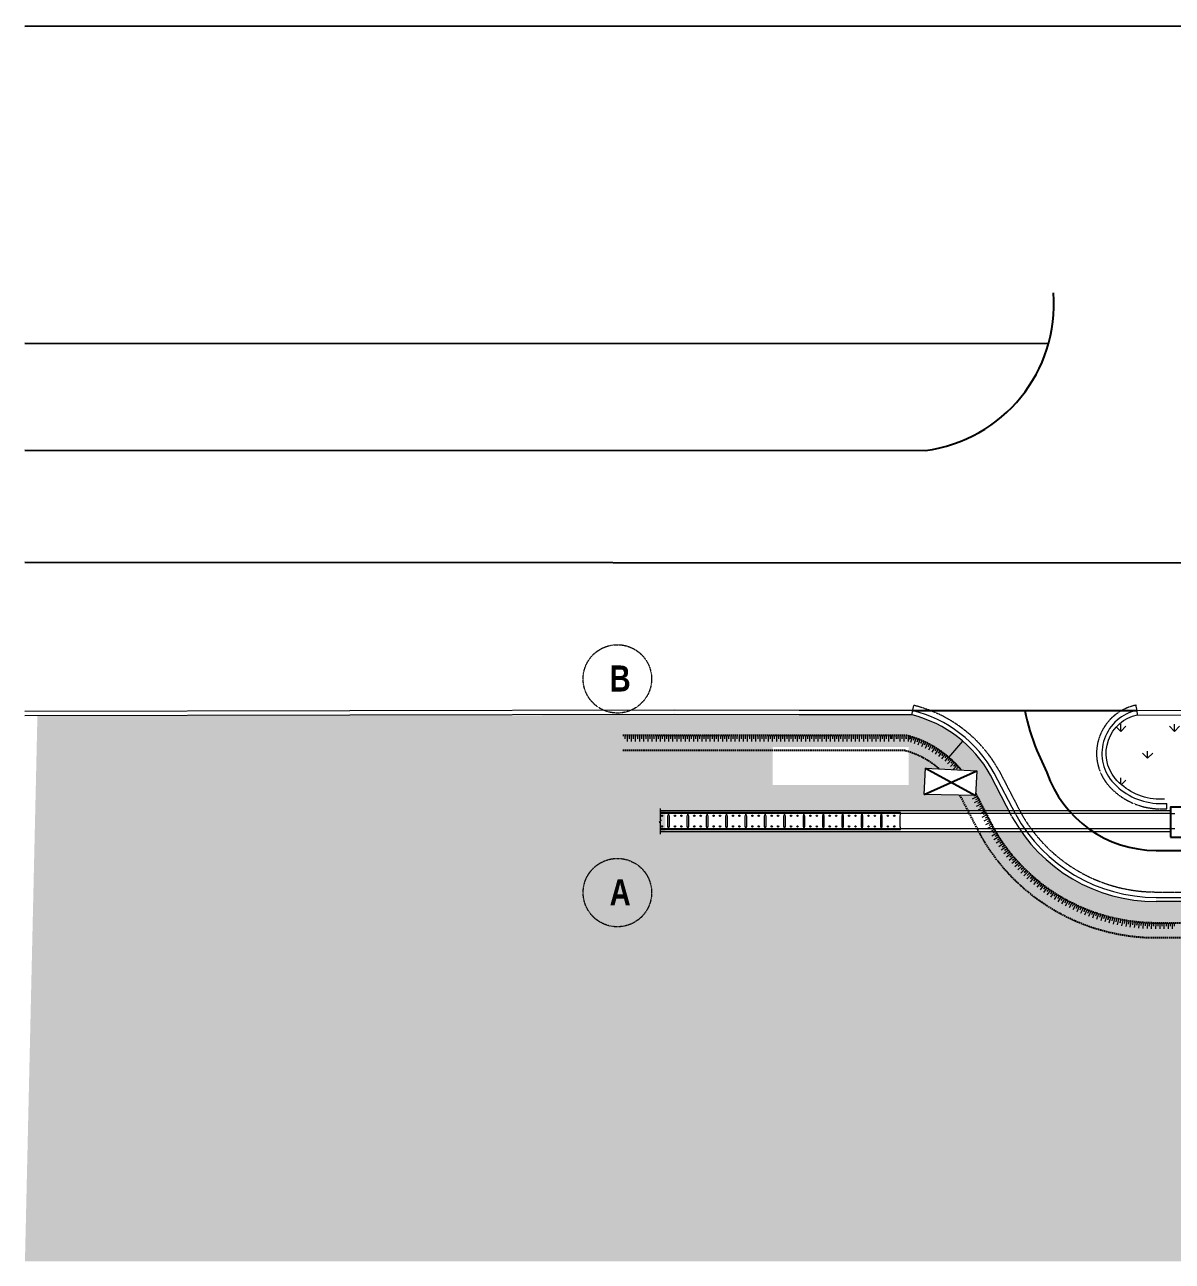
# Model space of a CAD drawing. Header units: millimetres. Extents: x -223101 to 128452, y -22249 to 35606.
# Drawn here: x -223101 to -169435, y -22249 to 35606 of the extents above; entities that cross this region are included whole.
import ezdxf

# ---------------------------------------------------------------- set-up
doc = ezdxf.new("R2010")
doc.units = ezdxf.units.MM
for name, pattern in [('DASHED', [19.05, 12.7, -6.35]), ('DASHED2', [0.375, 0.25, -0.125]), ('Grid Line', [9.5, 5, -1.5, 1.5, -1.5])]:
    doc.linetypes.add(name, pattern=pattern)
doc.layers.get('Defpoints').update_dxf_attribs({"color": 6})
for name, color, linetype in [('0-MEP VIA HE', 4, 'Continuous'), ('0.BR.MEP DUONG TK', 3, 'Continuous'), ('00-Mepduong', 21, 'Continuous'), ('4', 4, 'DASHED'), ('8', 8, 'Continuous'), ('Layer1', 113, 'Continuous'), ('Mau1', 1, 'Continuous')]:
    doc.layers.add(name, color=color, linetype=linetype)
for name, color, linetype, lineweight in [('1', 1, 'Continuous', 18), ('3.Curb', 6, 'Continuous', 15), ('7', 7, 'Continuous', 15), ('ARC_AXIS_LINE-800', 240, 'Grid Line', 5), ('ARC_DIM 250', 255, 'Continuous', 5), ('Foundation', 3, 'DASHED2', 9), ('L1-DRAINAGE-LONG_DITCH', 12, 'Continuous', 9), ('TAN CANG-profile- REVISE1$0$8', 17, 'Continuous', 0), ('trench cover', 74, 'Continuous', 0)]:
    doc.layers.add(name, color=color, linetype=linetype, lineweight=lineweight)
doc.styles.add('Metro-Text', font='arial.ttf')
doc.styles.add('X-STR Structure column gridline$0$Arial_B', font='arialbd.ttf', dxfattribs={"width": 0.8, "height": 608.853721})
doc.dimstyles.new('A3-250', dxfattribs={"dimscale": 0.25, "dimtxt": 1.6, "dimasz": 1.2, "dimexe": 0.5, "dimexo": 1, "dimgap": 0.5, "dimtad": 3, "dimdec": 0, "dimlfac": 1000, "dimdsep": 46, "dimtxsty": 'Metro-Text', "dimcen": 0, "dimclrd": 256, "dimclre": 256, "dimclrt": 2, "dimazin": 0, "dimtfac": 1, "dimtdec": 0, "dimtix": 1, "dimtmove": 2, "dimatfit": 3, "dimfxl": 6, "dimtfill": 1, "dimtfillclr": 11, "dimtolj": 1, "dimlwd": -1, "dimlwe": -1, "dimarcsym": 2})

# ---------------------------------------------------------------- blocks, each defined once
blk = doc.blocks.new('trench thủ đức')
at = {"layer": '7'}
for p, q in [((-80760, -1301), (-80560, -1301)), ((-80760, -2001), (-80560, -2001))]:
    blk.add_line(p, q, dxfattribs=at)
at = {"layer": 'L1-DRAINAGE-LONG_DITCH', "ltscale": 0.011, "flags": 128}
for points in [[(-104636, -1062), (-104636, -1601), (-104586, -1601), (-104686, -1701), (-104636, -1701), (-104636, -2262)], [(-104636, -1152), (-93388, -1151)], [(-104636, -1252), (-93388, -1251)], [(-93388, -2051), (-104636, -2052)], [(-93388, -2151), (-104636, -2152)]]:
    blk.add_lwpolyline(points, dxfattribs=at)
at = {"layer": 'L1-DRAINAGE-LONG_DITCH', "ltscale": 2}
for points in [[(-93388, -1151), (-80760, -1151)], [(-93388, -1301), (-104636, -1302)], [(-80760, -1301), (-93388, -1301)], [(-104636, -2002), (-93388, -2001)], [(-93388, -2001), (-80760, -2001)], [(-80760, -2151), (-93388, -2151)]]:
    blk.add_lwpolyline(points, dxfattribs=at)
at = {"layer": 'Layer1'}
blk.add_lwpolyline([(-80760, -2401), (-79360, -2401), (-79360, -1001), (-80760, -1001)], close=True, dxfattribs=at)
at = {"layer": 'trench cover'}
blk.add_lwpolyline([(-104636, -2046), (-104248, -2046), (-104248, -1951), (-104273, -1901), (-104273, -1401), (-104248, -1351), (-104248, -1256), (-104636, -1256)], dxfattribs=at)
for points in [[(-104243, -1256), (-104243, -1351), (-104218, -1401), (-104218, -1901), (-104243, -1951), (-104243, -2046), (-103343, -2046), (-103343, -1951), (-103368, -1901), (-103368, -1401), (-103343, -1351), (-103343, -1256)], [(-103338, -1256), (-103338, -1351), (-103313, -1401), (-103313, -1901), (-103338, -1951), (-103338, -2046), (-102438, -2046), (-102438, -1951), (-102463, -1901), (-102463, -1401), (-102438, -1351), (-102438, -1256)], [(-102433, -1256), (-102433, -1351), (-102408, -1401), (-102408, -1901), (-102433, -1951), (-102433, -2046), (-101533, -2046), (-101533, -1951), (-101558, -1901), (-101558, -1401), (-101533, -1351), (-101533, -1256)], [(-101528, -1256), (-101528, -1351), (-101503, -1401), (-101503, -1901), (-101528, -1951), (-101528, -2046), (-100628, -2046), (-100628, -1951), (-100653, -1901), (-100653, -1401), (-100628, -1351), (-100628, -1256)], [(-100623, -1256), (-100623, -1351), (-100598, -1401), (-100598, -1901), (-100623, -1951), (-100623, -2046), (-99723, -2046), (-99723, -1951), (-99748, -1901), (-99748, -1401), (-99723, -1351), (-99723, -1256)], [(-99718, -1256), (-99718, -1351), (-99693, -1401), (-99693, -1901), (-99718, -1951), (-99718, -2046), (-98818, -2046), (-98818, -1951), (-98843, -1901), (-98843, -1401), (-98818, -1351), (-98818, -1256)], [(-98813, -1256), (-98813, -1351), (-98788, -1401), (-98788, -1901), (-98813, -1951), (-98813, -2046), (-97913, -2046), (-97913, -1951), (-97938, -1901), (-97938, -1401), (-97913, -1351), (-97913, -1256)], [(-97908, -1256), (-97908, -1351), (-97883, -1401), (-97883, -1901), (-97908, -1951), (-97908, -2046), (-97008, -2046), (-97008, -1951), (-97033, -1901), (-97033, -1401), (-97008, -1351), (-97008, -1256)], [(-97003, -1256), (-97003, -1351), (-96978, -1401), (-96978, -1901), (-97003, -1951), (-97003, -2046), (-96103, -2046), (-96103, -1951), (-96128, -1901), (-96128, -1401), (-96103, -1351), (-96103, -1256)], [(-96098, -1256), (-96098, -1351), (-96073, -1401), (-96073, -1901), (-96098, -1951), (-96098, -2046), (-95198, -2046), (-95198, -1951), (-95223, -1901), (-95223, -1401), (-95198, -1351), (-95198, -1256)], [(-95193, -1256), (-95193, -1351), (-95168, -1401), (-95168, -1901), (-95193, -1951), (-95193, -2046), (-94293, -2046), (-94293, -1951), (-94318, -1901), (-94318, -1401), (-94293, -1351), (-94293, -1256)], [(-94288, -1256), (-94288, -1351), (-94263, -1401), (-94263, -1901), (-94288, -1951), (-94288, -2046), (-93388, -2046), (-93388, -1951), (-93413, -1901), (-93413, -1401), (-93388, -1351), (-93388, -1256)]]:
    blk.add_lwpolyline(points, close=True, dxfattribs=at)
for centre in [(-104548, -1401), (-103943, -1401), (-103643, -1401), (-103038, -1401), (-102738, -1401), (-102133, -1401), (-101833, -1401), (-101228, -1401), (-100928, -1401), (-100323, -1401), (-100023, -1401), (-99418, -1401), (-99118, -1401), (-98513, -1401), (-98213, -1401), (-97608, -1401), (-97308, -1401), (-96703, -1401), (-96403, -1401), (-95798, -1401), (-95498, -1401), (-94893, -1401), (-94593, -1401), (-93988, -1401), (-93688, -1401), (-104548, -1901), (-103943, -1901), (-103643, -1901), (-103038, -1901), (-102738, -1901), (-102133, -1901), (-101833, -1901), (-101228, -1901), (-100928, -1901), (-100323, -1901), (-100023, -1901), (-99418, -1901), (-99118, -1901), (-98513, -1901), (-98213, -1901), (-97608, -1901), (-97308, -1901), (-96703, -1901), (-96403, -1901), (-95798, -1901), (-95498, -1901), (-94893, -1901), (-94593, -1901), (-93988, -1901), (-93688, -1901)]:
    blk.add_circle(centre, 30, dxfattribs=at)
blk = doc.blocks.new('*U19')
at = {"layer": '1', "flags": 128}
for points in [[(0.197, 0), (0.197, -0.271)], [(0.294, 0), (0.295, -0.146)], [(0.1, 0), (0.1, -0.146)]]:
    blk.add_lwpolyline(points, dxfattribs=at)
blk = doc.blocks.new('*D25')
at = {"layer": 'ARC_DIM 250', "transparency": 16777216}
for p, q in [((-179882, 1328), (-179230, 2086)), ((-179230, 2086), (-179230, 2086)), ((-179882, 1327), (-179882, 1328))]:
    blk.add_line(p, q, dxfattribs=at)
for points in [[(-179230, 2086), (-179230, 2086), (-179230, 2086)], [(-179882, 1328), (-179881, 1328), (-179882, 1328)]]:
    blk.add_solid(points, dxfattribs=at)
at = {"layer": 'Defpoints', "color": 0, "transparency": 16777216}
for p in [(-179230, 2086), (-179230, 2086), (-179882, 1328)]:
    blk.add_point(p, dxfattribs=at)
at = {"layer": 'ARC_DIM 250', "color": 2, "transparency": 16777216, "insert": (-179556, 1707), "char_height": 0.4, "attachment_point": 5, "rotation": 49.3192, "style": 'Metro-Text', "bg_fill": 3, "box_fill_scale": 1.1, "bg_fill_color": 256, "bg_fill_true_color": 13158600, "bg_fill_transparency": 0}
blk.add_mtext('\\A1;1000000', dxfattribs=at)

msp = doc.modelspace()

# ---------------------------------------------------------------- hatches: boundary and pattern name
at = {"layer": 'TAN CANG-profile- REVISE1$0$8'}
h = msp.add_hatch(dxfattribs=at)
h.set_pattern_fill('GRASS', color=256, scale=70, angle=-61.060451)
h.set_pattern_definition([(90, (-68750, 249297.8), (-1257.236, 1257.236), [333.375, -2181.097]), (45, (-68750, 249297.8), (-1257.236, 1257.236), [333.375, -1444.625]), (135, (-68750, 249297.8), (-1257.236, -1257.236), [333.375, -1444.625])])
h.paths.add_polyline_path([(9582.2101, -9609.0408), (9581.9424, -8049.891), (9581.9424, -8048.9108), (9582.2101, -9608.0606)], flags=16)
edge = h.paths.add_edge_path(flags=16)
edge.add_arc((-62772.1654, -13395.4465), 457.7905, 35.000000013, 144.999999977)
edge.add_arc((-63522.1654, -13395.4465), 457.7905, 35.000000002, 144.999999977)
edge.add_arc((-64272.1654, -13395.4465), 457.7905, 35.000000089, 144.999999938)
edge.add_arc((-65022.1654, -13395.4465), 457.7905, 35.000000068, 144.999999919)
edge.add_arc((-65772.1654, -13395.4465), 457.7905, 35.000000086, 144.999999899)
edge.add_arc((-66522.1654, -13395.4465), 457.7905, 35.000000039, 144.999999925)
edge.add_arc((-67272.1654, -13395.4465), 457.7905, 34.99999995, 145.000000009)
edge.add_arc((-68022.1654, -13395.4465), 457.7905, 34.999999979, 145.000000088)
edge.add_arc((-68772.1654, -13395.4465), 457.7905, 35.000000045, 144.999999925)
edge.add_arc((-69522.1654, -13395.4465), 457.7905, 35.000000074, 144.999999944)
edge.add_arc((-70272.1654, -13395.4465), 457.7905, 35.00000006, 144.999999958)
edge.add_arc((-71022.1654, -13395.4465), 457.7905, 35.000000109, 144.999999867)
edge.add_arc((-71772.1654, -13395.4465), 457.7905, 35.000000074, 144.999999971)
edge.add_arc((-71831.5852, -13583.5639), 550.1973, 125.000000181, 234.999999797)
edge.add_arc((-71884.5876, -14409.2591), 457.7905, 124.999999976, 235.000000029)
edge.add_arc((-71884.5876, -15159.2591), 457.7905, 125.000000089, 234.999999938)
edge.add_arc((-71884.5876, -15909.2591), 457.7905, 125.000000004, 235.000000029)
edge.add_arc((-71848.2335, -16453.085), 343.311, 150.543804519, 260.543804239)
edge.add_arc((-71529.6373, -16529.1532), 457.7905, 215.000000074, 324.999999905)
edge.add_arc((-70779.6373, -16529.1532), 457.7905, 215.000000115, 324.999999899)
edge.add_arc((-70029.6373, -16529.1532), 457.7905, 215.000000065, 324.999999873)
edge.add_arc((-69279.6373, -16529.1532), 457.7905, 215.000000034, 325.00000001)
edge.add_arc((-68529.6373, -16529.1532), 457.7905, 215.000000031, 324.999999971)
edge.add_arc((-67779.6373, -16529.1532), 457.7905, 215.000000016, 324.999999983)
edge.add_arc((-67029.6373, -16529.1532), 457.7905, 215.000000002, 324.999999977)
edge.add_arc((-66279.6373, -16529.1532), 457.7905, 215.000000057, 324.999999932)
edge.add_arc((-65529.6373, -16529.1532), 457.7905, 215.000000057, 324.999999899)
edge.add_arc((-64779.6373, -16529.1532), 457.7905, 215.0000001, 324.999999919)
edge.add_arc((-64029.6373, -16529.1532), 457.7905, 215.0000001, 324.999999925)
edge.add_arc((-63279.6373, -16529.1532), 457.7905, 215.00000001, 324.999999925)
edge.add_arc((-62529.6373, -16529.1532), 457.7905, 215.000000118, 324.999999964)
edge.add_arc((-61779.6373, -16529.1532), 457.7905, 214.999999987, 324.999999951)
edge.add_arc((-61093.9861, -16517.8067), 414.1723, 221.405018551, 331.405018445)
edge.add_arc((-60992.9103, -16341.0358), 457.7905, -54.999999943, 54.999999925)
edge.add_arc((-60992.9103, -15591.0358), 457.7905, -54.999999996, 55.000000003)
edge.add_arc((-60992.9103, -14841.0358), 457.7905, -55.000000045, 55.000000146)
edge.add_arc((-60992.9103, -14091.0358), 457.7905, -54.999999972, 54.999999899)
edge.add_arc((-61017.918, -13482.861), 370.2376, -39.035192983, 70.964806983)
edge.add_arc((-61272.1654, -13395.4465), 457.7905, 35.000000002, 144.999999957)
edge.add_arc((-62022.1654, -13395.4465), 457.7905, 35.000000031, 144.999999971)
h.paths.add_polyline_path([(-181033.7199, -405.9414), (-180973.357, 826.1131), (-178576.5578, 702.2038), (-178634.3016, -458.7801)])
h.paths.add_polyline_path([(-188122.6884, 1815.0538), (-181768.5936, 1815.0538), (-181768.5936, 38.3565), (-188122.6884, 38.3565)])
edge = h.paths.add_edge_path()
edge.add_line((-75471.362, -7540.3947), (-80765.93, -7540.3947))
edge.add_line((-80765.93, -7540.3947), (-80765.93, -5422.7839))
edge.add_line((-80765.93, -5422.7839), (-170192.0802, -5423.7293))
edge.add_arc((-170192.0802, 2276.2707), 7700, 215.105711708, 269.999999997, ccw=False)
edge.add_line((-176491.3916, -2151.8978), (-193148.1481, -2152.1364))
edge.add_line((-193148.1481, -2152.1364), (-193148.1625, -1152.1364))
edge.add_line((-193148.1625, -1152.1364), (-177084.5146, -1151.9369))
edge.add_line((-177084.5146, -1151.9369), (-177947.4292, 494.5549))
edge.add_arc((-182981.901, -2253.1666), 5735.493, 28.624894868, 76.066019729)
edge.add_line((-181600.7731, 3313.5528), (-185151.1616, 3319.1832))
edge.add_line((-185151.1616, 3319.1832), (-222508.1943, 3272.2102))
edge.add_line((-222508.1943, 3272.2102), (-223091.0685, -22248.7674))
edge.add_line((-223091.0685, -22248.7674), (128452.3751, -22248.7674))
edge.add_line((128452.3751, -22248.7674), (128444.523, 1853.5389))
edge.add_line((128444.523, 1853.5389), (111536.7317, 2137.4437))
edge.add_line((111536.7317, 2137.4437), (91196.5555, 2558.0801))
edge.add_line((91196.5555, 2558.0801), (87479.2679, 1737.5919))
edge.add_line((87479.2679, 1737.5919), (84075.095, 335.095))
edge.add_arc((74366.7874, 17347.0318), 19587.17, -69.188102644, -60.287625484, ccw=False)
edge.add_arc((75175.9938, 15421.5932), 17500, 276.945459083, 290.575193454, ccw=False)
edge.add_line((77292.172, -1949.9868), (71480, -1949.9868))
edge.add_line((71480, -1949.9868), (71480, -6107.7273))
edge.add_line((71480, -6107.7273), (73027.4826, -5571.7679))
edge.add_line((73027.4826, -5571.7679), (86570.1881, -1148.1031))
edge.add_line((86570.1881, -1148.1031), (88400.2438, -1148.1031))
edge.add_line((88400.2438, -1148.1031), (88400.2417, -998.1031))
edge.add_line((88400.2417, -998.1031), (87750.2045, -998.092))
edge.add_line((87750.2045, -998.092), (87750.2045, 1001.9224))
edge.add_line((87750.2045, 1001.9224), (89750.2189, 1001.9224))
edge.add_line((89750.2189, 1001.9224), (89750.2189, -998.0798))
edge.add_line((89750.2189, -998.0798), (89100.2417, -998.0798))
edge.add_line((89100.2417, -998.0798), (89100.2438, -1148.093))
edge.add_line((89100.2438, -1148.093), (97032.0507, -1155.3433))
edge.add_line((97032.0507, -1155.3433), (97031.1065, -2155.3409))
edge.add_line((97031.1065, -2155.3409), (86730.3139, -2148.127))
edge.add_line((86730.3139, -2148.127), (70267.5897, -7558.8279))
edge.add_line((70267.5897, -7558.8279), (-74768.4694, -7540.3921))
edge.add_line((-74768.4694, -7540.3921), (-75471.362, -7540.3947))
h = msp.add_hatch(dxfattribs=at)
h.set_pattern_fill('GRASS', color=256, scale=70, angle=-61.060451)
h.set_pattern_definition([(90, (-68750, -5000), (-1257.236, 1257.236), [333.375, -2181.097]), (45, (-68750, -5000), (-1257.236, 1257.236), [333.375, -1444.625]), (135, (-68750, -5000), (-1257.236, -1257.236), [333.375, -1444.625])])
h.paths.add_polyline_path([(-169794.7789, -623.2937), (-170426.9123, -596.4075), (-170848.6661, -495.0029), (-171484.5198, -195.9141), (-171763.4552, 6.3432), (-172042.1937, 270.08), (-172273.6254, 583.0289), (-172392.6647, 826.6489), (-172487.9418, 1144.5497), (-172523.8387, 1441.6584), (-172516.8388, 1690.281), (-172459.2119, 2003.7405), (-172374.6611, 2244.8242), (-172192.9649, 2571.3788), (-171974.7422, 2830.0915), (-171571.3526, 3131.5287), (-171059.3642, 3322.3361), (-118764.0587, 3295.6923), (-118939.8342, 2007.8069), (-167811.5191, 2003.2278), (-167808.0142, -525.0702), (-167817.4814, -520.6646), (-167811.7186, -545.9324), (-167809.7798, 498.2266), (-167826.7098, 627.2288), (-167879.8678, 753.5148), (-167956.2315, 851.7779), (-168041.3188, 920.0354), (-168155.4527, 973.8066), (-168254.1828, 995.1188), (-168309.7869, 998.2194), (-169309.7869, 998.2051), (-169408.6936, 988.3235), (-169505.1173, 958.4694), (-169567.1541, 926.8757), (-169642.2587, 871.6456), (-169695.0399, 816.9129), (-169732.9671, 764.499), (-169762.3632, 710.7333), (-169790.5302, 635.6062), (-169805.7935, 561.2157), (-169809.7794, 472.2561), (-169809.7655, -501.8021), (-169805.8275, -564.4242)])

# ---------------------------------------------------------------- linework, layer by layer
msp.add_line((-223101.4366, 35545.1621), (128441.9966, 35605.5166))
at = {"layer": '0-MEP VIA HE', "ltscale": 5, "flags": 128}
msp.add_lwpolyline([(-223098.8884, 20702.8087), (-175222.5689, 20683.6977)], dxfattribs=at)
at = {"layer": '0.BR.MEP DUONG TK', "ltscale": 5, "flags": 128}
msp.add_lwpolyline([(-223098.03, 15702.82), (-180980.2743, 15686.0171, 0.3981622468), (-174989.2179, 23054.6881)], format="xyb", dxfattribs=at)
at = {"layer": '00-Mepduong', "ltscale": 2, "flags": 128}
msp.add_lwpolyline([(-176329.0924, 3519.6352, 0.0458480349), (-175768.652, 1656.0942), (-175299.4156, 620.3729, 0.3202671278), (-170191.9389, -3023.7294), (-167809.7726, -3022.9529)], format="xyb", dxfattribs=at)
at = {"layer": '3.Curb'}
for p, q in [((-181600.7731, 3313.5528), (-181576.0433, 3513.4876)), ((-176755.5607, -1352.8786), (-177760.0854, 591.3498)), ((-176933.2456, -1444.6831), (-177937.7704, 499.5453))]:
    msp.add_line(p, q, dxfattribs=at)
at = {"layer": '3.Curb', "flags": 128}
for points in [[(-181576.0433, 3513.4876), (-186878.5675, 3521.9228), (-192705.8189, 3533.2676), (-223095.93, 3471.0065)], [(-118548.7631, 3495.8774), (-130857.3975, 3485.2993), (-136611.3857, 3490.7129), (-142515.6683, 3491.9174), (-148908.2069, 3506.2748), (-155478.974, 3492.488), (-161945.2842, 3511.8858), (-168147.9124, 3506.8912), (-171081.1415, 3522.4036)], [(-181600.7731, 3313.5528), (-186879.1009, 3321.9235), (-192705.8087, 3333.2672), (-223095.8957, 3271.0062)], [(-171059.3642, 3322.3361), (-168148.1375, 3306.891), (-161945.5037, 3311.8856), (-155479.0641, 3292.4874), (-148908.2217, 3306.2743), (-142515.9133, 3291.9175), (-136611.5738, 3290.713), (-130857.4057, 3285.2992), (-118562.1809, 3295.8658)], [(-170192.0802, -5222.2328), (-167209.7726, -5221.7928), (-167209.7726, -5421.7928), (-170192.0459, -5422.2328)]]:
    msp.add_lwpolyline(points, dxfattribs=at)
msp.add_lwpolyline([(-169794.7789, -623.2937), (-170192.5646, -623.7294, -0.1990419317), (-172104.083, 339.5573, -0.5629880508), (-171059.3642, 3322.3361), (-171081.1415, 3522.4036, 0.5665934715), (-172256.1468, 207.9798, 0.2001872745), (-170192.3176, -823.7294), (-169692.7143, -823.2762)], format="xyb", dxfattribs=at)
at = {"layer": '3.Curb'}
for centre, radius, start, end in [((-183010.5774, -2312.4984), 6000, 28.945319308, 76.167220547), ((-183010.5774, -2312.4984), 5800, 28.945319308, 75.932211763), ((-170192.0802, 2276.2707), 7700, 208.939548997, 270), ((-170192.0802, 2276.2707), 7500, 208.939548997, 270)]:
    msp.add_arc(centre, radius, start, end, dxfattribs=at)
at = {"layer": '4', "ltscale": 5, "flags": 128}
for points in [[(-179306.1575, 739.9225, 0.1603704477), (-181843.8428, 2343.544), (-195131.5455, 2343.544)], [(-180333.7134, 793.0449, 0.1118682357), (-181933.6703, 1643.544), (-195131.5455, 1643.544)], [(-80765.93, -7123.7293), (-170192.0802, -7123.7293, -0.2732022045), (-178423.1725, -2263.4561), (-179363.8923, -442.7134)], [(-80765.93, -6423.7293), (-170192.0802, -6423.7293, -0.2729146847), (-177805.7175, -1933.5425), (-178628.4515, -341.1588)]]:
    msp.add_lwpolyline(points, format="xyb", dxfattribs=at)
at = {"layer": '7', "flags": 128}
msp.add_lwpolyline([(-181033.7199, -405.9414), (-180973.357, 826.1131), (-178576.5578, 702.2038), (-178634.3016, -458.7801)], close=True, dxfattribs=at)
at = {"layer": '8'}
msp.add_line((-181576.0433, 3513.4876), (-171081.1415, 3522.4036), dxfattribs=at)
at = {"layer": '8', "ltscale": 0.1}
for p, q in [((-181033.7199, -405.9414), (-178576.5578, 702.2038)), ((-180973.357, 826.1131), (-178634.3016, -458.7801))]:
    msp.add_line(p, q, dxfattribs=at)
at = {"layer": 'ARC_AXIS_LINE-800'}
for centre in [(-195386.09, 4999.6566), (-195384.3732, -5000.3432)]:
    msp.add_circle(centre, 1600, dxfattribs=at)
at = {"layer": 'Foundation', "ltscale": 5}
msp.add_line((-169692.6713, -1073.2762), (-169692.7143, -823.2762), dxfattribs=at)
msp.add_lwpolyline([(-181576.0433, 3514.9841), (-181516.2711, 3757.7335, -0.2090106192), (-177541.3149, 713.84), (-176533.4545, -1236.6264, 0.27263959), (-170192.1231, -4972.2328), (-167809.7486, -4971.6033)], format="xyb", dxfattribs=at)
at = {"layer": 'Foundation', "ltscale": 5, "flags": 128}
msp.add_lwpolyline([(-171081.1415, 3522.363), (-171130.5931, 3767.4639, 0.5665934715), (-172448.9109, 48.7881, 0.2013458403), (-170200.6796, -1073.7308), (-169692.6713, -1073.2762)], format="xyb", dxfattribs=at)
at = {"layer": 'Mau1', "ltscale": 5}
msp.add_line((-223097.1287, 10452.8072), (-101777.2905, 10404.3794), dxfattribs=at)

# ---------------------------------------------------------------- block references
for p, xscale, yscale, zscale, rotation in [((-195131.5455, 2343.544), 1000, 1000, 1000, 359.9712168651109), ((-194937.5455, 2343.544), 1000, 1000, 1000, 359.9712168651109), ((-194743.5455, 2343.544), 1000, 1000, 1000, 359.9712168651109), ((-194549.5455, 2343.544), 1000, 1000, 1000, 359.9712168651109), ((-194355.5455, 2343.544), 1000, 1000, 1000, 359.9712168651109), ((-194161.5455, 2343.544), 1000, 1000, 1000, 359.9712168651109), ((-193967.5455, 2343.544), 1000, 1000, 1000, 359.9712168651109), ((-193773.5455, 2343.544), 1000, 1000, 1000, 359.9712168651109), ((-193579.5455, 2343.544), 1000, 1000, 1000, 359.9712168651109), ((-193385.5455, 2343.544), 1000, 1000, 1000, 359.9712168651109), ((-193191.5455, 2343.544), 1000, 1000, 1000, 359.9712168651109), ((-192997.5455, 2343.544), 1000, 1000, 1000, 359.9712168651109), ((-192803.5455, 2343.544), 1000, 1000, 1000, 359.9712168651109), ((-192609.5455, 2343.544), 1000, 1000, 1000, 359.9712168651109), ((-192415.5455, 2343.544), 1000, 1000, 1000, 359.9712168651109), ((-192221.5455, 2343.544), 1000, 1000, 1000, 359.9712168651109), ((-192027.5455, 2343.544), 1000, 1000, 1000, 359.9712168651109), ((-191833.5455, 2343.544), 1000, 1000, 1000, 359.9712168651109), ((-191639.5455, 2343.544), 1000, 1000, 1000, 359.9712168651109), ((-191445.5455, 2343.544), 1000, 1000, 1000, 359.9712168651109), ((-191251.5455, 2343.544), 1000, 1000, 1000, 359.9712168651109), ((-191057.5455, 2343.544), 1000, 1000, 1000, 359.9712168651109), ((-190863.5455, 2343.544), 1000, 1000, 1000, 359.9712168651109), ((-190669.5455, 2343.544), 1000, 1000, 1000, 359.9712168651109), ((-190475.5455, 2343.544), 1000, 1000, 1000, 359.9712168651109), ((-190281.5455, 2343.544), 1000, 1000, 1000, 359.9712168651109), ((-190087.5455, 2343.544), 1000, 1000, 1000, 359.9712168651109), ((-189893.5455, 2343.544), 1000, 1000, 1000, 359.9712168651109), ((-189699.5455, 2343.544), 1000, 1000, 1000, 359.9712168651109), ((-189505.5455, 2343.544), 1000, 1000, 1000, 359.9712168651109), ((-189311.5455, 2343.544), 1000, 1000, 1000, 359.9712168651109), ((-189117.5455, 2343.544), 1000, 1000, 1000, 359.9712168651109), ((-188923.5455, 2343.544), 1000, 1000, 1000, 359.9712168651109), ((-188729.5455, 2343.544), 1000, 1000, 1000, 359.9712168651109), ((-188535.5455, 2343.544), 1000, 1000, 1000, 359.9712168651109), ((-188341.5455, 2343.544), 1000, 1000, 1000, 359.9712168651109), ((-188147.5455, 2343.544), 1000, 1000, 1000, 359.9712168651109), ((-187953.5455, 2343.544), 1000, 1000, 1000, 359.9712168651109), ((-187759.5455, 2343.544), 1000, 1000, 1000, 359.9712168651109), ((-187565.5455, 2343.544), 1000, 1000, 1000, 359.9712168651109), ((-187371.5455, 2343.544), 1000, 1000, 1000, 359.9712168651109), ((-187177.5455, 2343.544), 1000, 1000, 1000, 359.9712168651109), ((-186983.5455, 2343.544), 1000, 1000, 1000, 359.9712168651109), ((-186789.5455, 2343.544), 1000, 1000, 1000, 359.9712168651109), ((-186595.5455, 2343.544), 1000, 1000, 1000, 359.9712168651109), ((-186401.5455, 2343.544), 1000, 1000, 1000, 359.9712168651109), ((-186207.5455, 2343.544), 1000, 1000, 1000, 359.9712168651109), ((-186013.5455, 2343.544), 1000, 1000, 1000, 359.9712168651109), ((-185819.5455, 2343.544), 1000, 1000, 1000, 359.9712168651109), ((-185625.5455, 2343.544), 1000, 1000, 1000, 359.9712168651109), ((-185431.5455, 2343.544), 1000, 1000, 1000, 359.9712168651109), ((-185237.5455, 2343.544), 1000, 1000, 1000, 359.9712168651109), ((-185043.5455, 2343.544), 1000, 1000, 1000, 359.9712168651109), ((-184849.5455, 2343.544), 1000, 1000, 1000, 359.9712168651109), ((-184655.5455, 2343.544), 1000, 1000, 1000, 359.9712168651109), ((-184461.5455, 2343.544), 1000, 1000, 1000, 359.9712168651109), ((-184267.5455, 2343.544), 1000, 1000, 1000, 359.9712168651109), ((-184073.5455, 2343.544), 1000, 1000, 1000, 359.9712168651109), ((-183879.5455, 2343.544), 1000, 1000, 1000, 359.9712168651109), ((-183685.5455, 2343.544), 1000, 1000, 1000, 359.9712168651109), ((-183491.5455, 2343.544), 1000, 1000, 1000, 359.9712168651109), ((-183297.5455, 2343.544), 1000, 1000, 1000, 359.9712168651109), ((-183103.5455, 2343.544), 1000, 1000, 1000, 359.9712168651109), ((-182909.5455, 2343.544), 1000, 1000, 1000, 359.9712168651109), ((-182649.1934, 2343.544), 1000, 1000, 1000, 359.9712168651109), ((-182375.5455, 2343.544), 1000, 1000, 1000, 359.9712168651109), ((-182181.5455, 2343.544), 1000, 1000, 1000, 359.9712168651109), ((-181987.5455, 2343.544), 1000, 1000, 1000, 359.9712168651109), ((-181795.1189, 2331.0629), 1000, 1000, 1000, 345.3030491147993), ((-181608.4853, 2278.1593), 1000, 1000, 1000, 342.9873446927842), ((-181424.1418, 2217.7579), 1000, 1000, 1000, 340.6716402707693), ((-181242.3893, 2149.9574), 1000, 1000, 1000, 338.3559358487543), ((-181063.5248, 2074.8683), 999.9999999999999, 999.9999999999999, 999.9999999999999, 336.0402314267391), ((-180887.8404, 1992.6134), 1000, 1000, 1000, 333.724527004724), ((-180715.623, 1903.3271), 1000, 1000, 1000, 331.4088225827091), ((-180547.1539, 1807.1551), 999.9999999999998, 999.9999999999998, 999.9999999999998, 329.0931181606941), ((-180382.7083, 1704.2546), 1000, 1000, 1000, 326.7774137386792), ((-180222.5548, 1594.7935), 1000, 1000, 1000, 324.4617093166643), ((-180066.9549, 1478.9508), 1000, 1000, 1000, 322.1460048946491), ((-179916.1628, 1356.9155), 1000, 1000, 1000, 319.8303004726341), ((-179770.4247, 1228.887), 1000, 1000, 1000, 317.514596050619), ((-179629.9787, 1095.0745), 1000, 1000, 1000, 315.1988916286042), ((-178634.8687, -328.7384), 999.9999999999998, 999.9999999999998, 999.9999999999998, 297.2951758923566), ((-178545.8186, -501.0929), 999.9999999999998, 999.9999999999998, 999.9999999999998, 297.2951758923566), ((-178456.7685, -673.4474), 999.9999999999998, 999.9999999999998, 999.9999999999998, 297.2951758923566), ((-178367.7184, -845.802), 999.9999999999998, 999.9999999999998, 999.9999999999998, 297.2951758923566), ((-178278.6683, -1018.1565), 999.9999999999998, 999.9999999999998, 999.9999999999998, 297.2951758923566), ((-178189.6182, -1190.511), 999.9999999999998, 999.9999999999998, 999.9999999999998, 297.2951758923566), ((-178100.5682, -1362.8655), 999.9999999999998, 999.9999999999998, 999.9999999999998, 297.2951758923566), ((-178011.5181, -1535.22), 999.9999999999998, 999.9999999999998, 999.9999999999998, 297.2951758923566), ((-177922.468, -1707.5746), 999.9999999999998, 999.9999999999998, 999.9999999999998, 297.2951758923566), ((-177833.4179, -1879.9291), 999.9999999999998, 999.9999999999998, 999.9999999999998, 297.2951758923566), ((-177740.1486, -2050.0054), 999.9999999999998, 999.9999999999998, 999.9999999999998, 299.7909703892974), ((-177641.809, -2217.2291), 1000, 1000, 1000, 301.0686004152391), ((-177539.7654, -2382.2186), 1000, 1000, 1000, 302.3462304411811), ((-177434.0684, -2544.8918), 1000, 1000, 1000, 303.6238604671232), ((-177324.7705, -2705.1679), 999.9999999999998, 999.9999999999998, 999.9999999999998, 304.9014904930652), ((-177211.9261, -2862.9671), 1000, 1000, 1000, 306.1791205190072), ((-177095.5913, -3018.2109), 1000, 1000, 1000, 307.4567505449492), ((-176975.8239, -3170.8223), 1000, 1000, 1000, 308.7343805708912), ((-176852.6836, -3320.7252), 999.9999999999999, 999.9999999999999, 999.9999999999999, 310.0120105968333), ((-176726.2315, -3467.8452), 999.9999999999997, 999.9999999999997, 999.9999999999997, 311.2896406227753), ((-176596.5304, -3612.1092), 999.9999999999998, 999.9999999999998, 999.9999999999998, 312.5672706487176), ((-176463.645, -3753.4453), 999.9999999999999, 999.9999999999999, 999.9999999999999, 313.8449006746593), ((-176327.6413, -3891.7834), 1000, 1000, 1000, 315.1225307006005), ((-176188.5868, -4027.0546), 1000, 1000, 1000, 316.4001607265423), ((-176046.5507, -4159.1916), 1000, 1000, 1000, 317.677790752484), ((-175901.6037, -4288.1289), 999.9999999999998, 999.9999999999998, 999.9999999999998, 318.9554207784257), ((-175753.8179, -4413.8022), 1000, 1000, 1000, 320.233050804368), ((-175603.2666, -4536.149), 1000, 1000, 1000, 321.51068083031), ((-175450.0248, -4655.1086), 1000, 1000, 1000, 322.7883108562515), ((-175294.1686, -4770.6218), 1000, 1000, 1000, 324.0659408821932), ((-175135.7756, -4882.6312), 1000, 1000, 1000, 325.3435709081355), ((-174974.9245, -4991.081), 1000, 1000, 1000, 326.6212009340778), ((-174811.6953, -5095.9174), 1000, 1000, 1000, 327.8988309600198), ((-174646.1691, -5197.0881), 1000, 1000, 1000, 329.1764609859615), ((-174478.4283, -5294.543), 1000, 1000, 1000, 330.4540910119033), ((-174308.5562, -5388.2336), 1000, 1000, 1000, 331.7317210378453), ((-174136.6374, -5478.1132), 1000, 1000, 1000, 333.0093510637876), ((-173962.7572, -5564.1372), 1000, 1000, 1000, 334.2869810897296), ((-173787.0022, -5646.2628), 1000, 1000, 1000, 335.564611115672), ((-173609.4597, -5724.4491), 1000, 1000, 1000, 336.842241141614), ((-173430.218, -5798.6574), 999.9999999999998, 999.9999999999998, 999.9999999999998, 338.1198711675557), ((-173249.3663, -5868.8507), 1000, 1000, 1000, 339.3975011934974), ((-173066.9944, -5934.9941), 1000, 1000, 1000, 340.6751312194391), ((-172883.1931, -5997.0546), 1000.000000000001, 1000.000000000001, 1000.000000000001, 341.9527612453806), ((-172698.0537, -6055.0016), 1000, 1000, 1000, 343.230391271322), ((-172511.6683, -6108.806), 1000, 1000, 1000, 344.5080212972632), ((-172324.1296, -6158.4413), 1000, 1000, 1000, 345.7856513232047), ((-172135.5307, -6203.8826), 1000, 1000, 1000, 347.0632813491464), ((-171945.9656, -6245.1075), 999.9999999999999, 999.9999999999999, 999.9999999999999, 348.3409113750887), ((-171755.5284, -6282.0954), 1000, 1000, 1000, 349.6185414010307), ((-171564.3138, -6314.8279), 1000, 1000, 1000, 350.8961714269724), ((-171372.4169, -6343.2888), 1000.000000000001, 1000.000000000001, 1000.000000000001, 352.1738014529142), ((-171179.9331, -6367.4639), 1000, 1000, 1000, 353.4514314788559), ((-170986.9581, -6387.3411), 1000, 1000, 1000, 354.729061504798), ((-170793.5879, -6402.9107), 1000, 1000, 1000, 356.0066915307397), ((-170599.9187, -6414.1648), 1000.000000000001, 1000.000000000001, 1000.000000000001, 357.2843215566817), ((-170406.0466, -6421.0978), 1000, 1000, 1000, 358.5619515826234), ((-170212.0682, -6423.7064), 999.9999999999999, 999.9999999999999, 999.9999999999999, 359.8395816085654), ((-170018.0682, -6423.7293), 999.9999999999999, 999.9999999999999, 999.9999999999999, 359.971216863707), ((-169824.0682, -6423.7293), 999.9999999999999, 999.9999999999999, 999.9999999999999, 359.971216863707), ((-169637.4932, -6423.7293), 999.9999999999999, 999.9999999999999, 999.9999999999999, 359.971216863707)]:
    msp.add_blockref('*U19', p, dxfattribs=dict(xscale=xscale, yscale=yscale, zscale=zscale, rotation=rotation))
at = {"layer": 'L1-DRAINAGE-LONG_DITCH'}
msp.add_blockref('trench thủ đức', (-88749.9215, -0.6307), dxfattribs=at)

# ---------------------------------------------------------------- texts
at = {"layer": 'ARC_AXIS_LINE-800', "style": 'X-STR Structure column gridline$0$Arial_B', "width": 0.8}
for s, p in [('B', (-195747.6359, 4408.3241)), ('A', (-195745.919, -5591.6758))]:
    msp.add_text(s, height=1217.7074, rotation=0.009836786, dxfattribs=at).set_placement(p)

# ---------------------------------------------------------------- next in the draw order: dimensions: what is measured, and where the dimension line sits
at = {"layer": 'ARC_DIM 250'}
dim = msp.add_aligned_dim(p1=(-179881.7246, 1327.5951), p2=(-179229.8803, 2085.9479), distance=0, dimstyle='A3-250', dxfattribs=at)
dim.commit()
dim.dimension.update_dxf_attribs({"geometry": '*D25', "text_midpoint": (-179556.0521, 1706.9861)})

doc.saveas('drawing.dxf')
